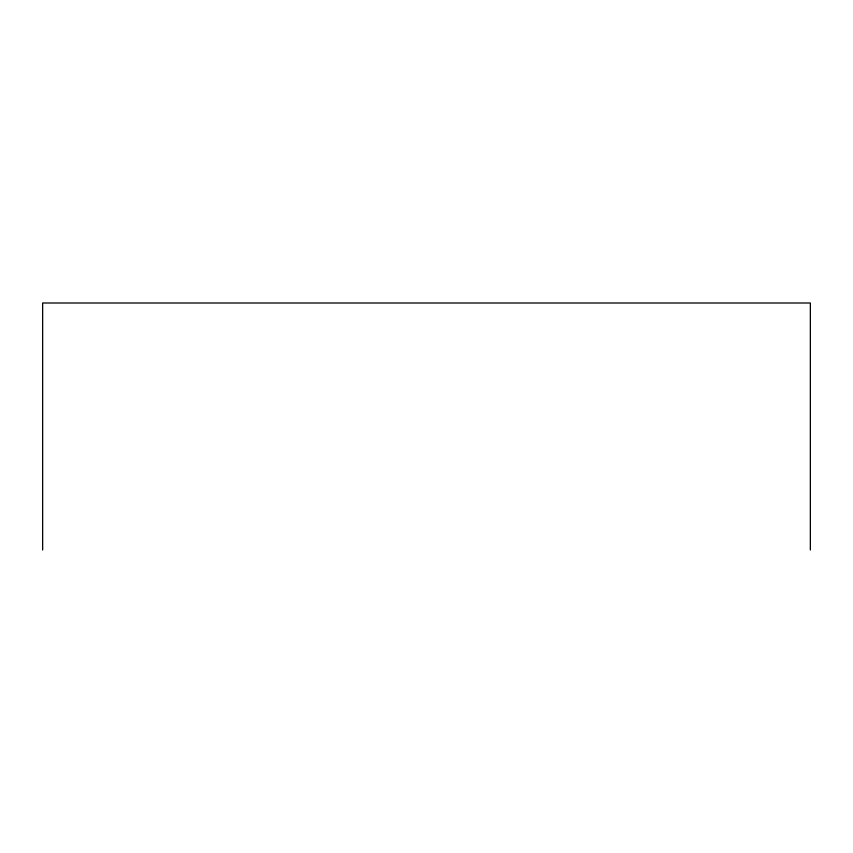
<?xml version="1.0" encoding="UTF-8"?>
<svg xmlns="http://www.w3.org/2000/svg" width="853" height="853" viewBox="0 0 853 853"><rect width="100%" height="100%" fill="white"/><g stroke="black" fill="none" stroke-linecap="round" stroke-linejoin="round"><path stroke-width="1.28" d="M810.35 550.004L810.35 302.996L42.65 302.996L42.65 550.004"/></g></svg>
